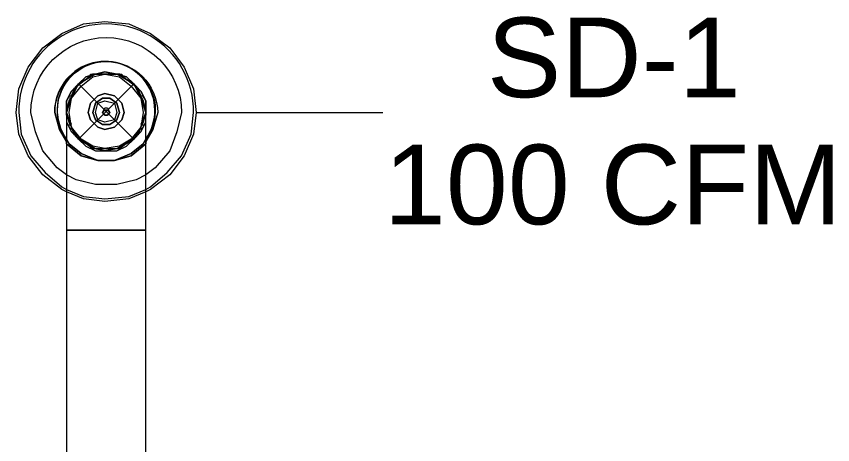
# Model space of a CAD drawing. Header units: metres. Extents: x 39 to 278, y -7 to 151.
# Drawn here: x 100.798 to 102.36, y 20.484 to 21.303 of the extents above; entities that cross this region are included whole.
import ezdxf

# ---------------------------------------------------------------- set-up
doc = ezdxf.new("R2010")
doc.units = ezdxf.units.M
doc.layers.add('HVAC - Ductos', color=5, linetype='Continuous', lineweight=50)
doc.layers.add('PDF_Geometry', color=7, linetype='Continuous', true_color=0xaaaaaa)
doc.layers.add('PDF_Text', color=7, linetype='Continuous')
doc.styles.add('PDF Helvetica', font='')
doc.styles.get('PDF Helvetica').set_extended_font_data('Helvetica')

msp = doc.modelspace()

# ---------------------------------------------------------------- linework, layer by layer
at = {"layer": 'HVAC - Ductos', "lineweight": 0}
for points in [[(100.8943, 20.9677), (100.8852, 20.9723), (100.8485, 20.9998), (100.821, 21.0365), (100.8026, 21.0778), (100.798, 21.119), (100.8026, 21.1648), (100.821, 21.2061), (100.8485, 21.2427), (100.8852, 21.2702), (100.9264, 21.2886), (100.9676, 21.2932), (101.0135, 21.2886), (101.0547, 21.2702), (101.0914, 21.2427), (101.1189, 21.2061), (101.1372, 21.1648), (101.1418, 21.119), (101.1372, 21.0778), (101.1189, 21.0365), (101.0914, 20.9998), (101.0547, 20.9723), (101.0455, 20.9677)], [(100.9402, 21.1878), (100.9402, 21.1924), (100.9447, 21.1924)], [(100.9447, 21.1878), (100.9676, 21.1924), (100.9952, 21.1878)], [(100.9952, 21.1924), (100.9998, 21.1924), (100.9998, 21.1878)], [(100.9035, 21.1511), (100.9172, 21.174), (100.9402, 21.1878)], [(100.9998, 21.1878), (101.0226, 21.174), (101.0364, 21.1511)], [(100.9035, 21.0961), (100.8943, 21.119), (100.9035, 21.1465)], [(100.8989, 21.1465), (100.8989, 21.1511), (100.9035, 21.1511)], [(101.0364, 21.1511), (101.041, 21.1511), (101.041, 21.1465)], [(101.0364, 21.1465), (101.0455, 21.119), (101.0364, 21.0961)], [(100.8943, 21.119), (100.8943, 21.1144), (100.8943, 21.0961), (100.8943, 21.064), (100.8943, 21.0274), (100.8943, 20.9769), (100.8943, 20.9265), (100.8943, 20.8944), (100.9035, 20.8944), (100.9172, 20.8944), (100.931, 20.8944), (100.9493, 20.8944), (100.9676, 20.8944), (100.9906, 20.8944), (101.0089, 20.8944), (101.0226, 20.8944), (101.0364, 20.8944), (101.0455, 20.8944), (101.0455, 20.9448), (101.0455, 20.9952), (101.0455, 21.0411), (101.0455, 21.0778), (101.0455, 21.1052), (101.0455, 21.119)], [(100.8943, 21.1144), (100.8943, 21.1007), (100.9035, 21.0824), (100.9172, 21.0686), (100.931, 21.0548), (100.9493, 21.0457), (100.9676, 21.0457), (100.9447, 21.0502), (100.9402, 21.0502)], [(100.9998, 21.0502), (100.9952, 21.0502), (100.9676, 21.0457), (100.9906, 21.0457), (101.0089, 21.0548), (101.0226, 21.0686), (101.0364, 21.0824), (101.0455, 21.1007), (101.0455, 21.1144)], [(101.1418, 21.119), (101.4993, 21.119)], [(100.9035, 21.0869), (100.8989, 21.0915), (100.8989, 21.0961)], [(100.9402, 21.0548), (100.9172, 21.0686), (100.9035, 21.0915)], [(101.0364, 21.0915), (101.0226, 21.0686), (100.9998, 21.0548)], [(101.041, 21.0961), (101.041, 21.0915), (101.0364, 21.0869)], [(100.9402, 21.0502), (100.9402, 21.0502)], [(100.9998, 21.0502), (100.9998, 21.0502)], [(101.0455, 20.9998), (101.0272, 20.9907), (100.9906, 20.9815), (100.9493, 20.9815), (100.9126, 20.9907), (100.8943, 20.9998)], [(100.8943, 20.9723), (100.9264, 20.9586), (100.9676, 20.954), (101.0135, 20.9586), (101.0455, 20.9723)], [(101.0455, 20.9677), (101.0135, 20.954), (100.9676, 20.9494), (100.9264, 20.954), (100.8943, 20.9677)]]:
    msp.add_lwpolyline(points, dxfattribs=at)
for points in [[(101.0455, 20.9723), (101.0547, 20.9769), (101.0868, 21.0044), (101.1143, 21.0365), (101.1326, 21.0778), (101.1372, 21.119, 1.013803), (100.8026, 21.119), (100.8072, 21.0778), (100.8256, 21.0365), (100.853, 21.0044), (100.8852, 20.9769), (100.8943, 20.9723)], [(100.8943, 20.9998), (100.876, 21.0136), (100.8485, 21.0457), (100.8348, 21.0824), (100.8256, 21.119, -0.994398), (101.1143, 21.119), (101.1052, 21.0824), (101.0914, 21.0457), (101.0639, 21.0136), (101.0455, 20.9998)]]:
    msp.add_lwpolyline(points, format="xyb", dxfattribs=at)
for points in [[(101.0685, 21.119), (101.0593, 21.0869), (101.0455, 21.064, 1.39016), (100.8714, 21.119, -0.990103)], [(100.876, 21.119), (100.8806, 21.0869), (100.8943, 21.0686, -1.403702), (101.0639, 21.119), (101.0593, 21.0869), (101.0455, 21.0686, 1.404275)]]:
    msp.add_lwpolyline(points, format="xyb", close=True, dxfattribs=at)
for points in [[(100.8943, 21.119), (100.8943, 21.1419), (100.9035, 21.1602), (100.9172, 21.174), (100.931, 21.1878), (100.9493, 21.1924), (100.9676, 21.197), (100.9906, 21.1924), (101.0089, 21.1878), (101.0226, 21.174), (101.0364, 21.1602), (101.0455, 21.1419), (101.0455, 21.119), (101.0455, 21.1144), (101.0455, 21.119), (101.0455, 21.1419), (101.0364, 21.1602), (101.0226, 21.174), (101.0089, 21.1878), (100.9906, 21.1924), (100.9676, 21.197), (100.9493, 21.1924), (100.931, 21.1878), (100.9172, 21.174), (100.9035, 21.1602), (100.8943, 21.1419), (100.8943, 21.119), (100.8943, 21.1144)], [(101.041, 21.1007), (101.0318, 21.0824), (101.0226, 21.0686), (101.0089, 21.0594), (100.9906, 21.0502), (100.9676, 21.0457), (100.9493, 21.0502), (100.931, 21.0594), (100.9172, 21.0686), (100.908, 21.0824), (100.8989, 21.1007), (100.8943, 21.119), (100.8989, 21.1419), (100.908, 21.1557), (100.9172, 21.174), (100.931, 21.1832), (100.9493, 21.1924), (100.9676, 21.1924), (100.9906, 21.1924), (101.0089, 21.1832), (101.0226, 21.174), (101.0318, 21.1557), (101.041, 21.1419), (101.0455, 21.119)], [(101.0364, 21.0915), (101.018, 21.0686), (100.9952, 21.0548), (100.9676, 21.0502), (100.9447, 21.0548), (100.9218, 21.0686), (100.9035, 21.0915), (100.8989, 21.119), (100.9035, 21.1465), (100.9218, 21.1694), (100.9447, 21.1878), (100.9676, 21.1924), (100.9952, 21.1878), (101.018, 21.1694), (101.0364, 21.1465), (101.041, 21.119)], [(100.9402, 21.1373), (100.9356, 21.119), (100.9402, 21.1373), (100.9539, 21.1511), (100.9676, 21.1557), (100.986, 21.1511), (100.9998, 21.1373), (101.0043, 21.119), (100.9998, 21.1373), (100.986, 21.1511), (100.9676, 21.1557), (100.9539, 21.1511)], [(100.9493, 21.1373), (100.9447, 21.119), (100.9493, 21.1373), (100.963, 21.1465), (100.9768, 21.1465), (100.9906, 21.1373), (100.9952, 21.119), (100.9906, 21.1373), (100.9768, 21.1465), (100.963, 21.1465)], [(100.986, 21.1052), (100.9676, 21.1007), (100.9539, 21.1052), (100.9493, 21.119), (100.9539, 21.1373), (100.9676, 21.1419), (100.986, 21.1373), (100.9906, 21.119)], [(100.8714, 21.119), (100.8806, 21.0869), (100.8943, 21.064), (100.8806, 21.0869)], [(100.9998, 21.1052), (101.0043, 21.119), (100.9998, 21.1052), (100.986, 21.0915), (100.9676, 21.0869), (100.9539, 21.0915), (100.9402, 21.1052), (100.9356, 21.119), (100.9402, 21.1052), (100.9539, 21.0915), (100.9676, 21.0869), (100.986, 21.0915)], [(100.9906, 21.1052), (100.9952, 21.119), (100.9906, 21.1052), (100.9768, 21.0961), (100.963, 21.0961), (100.9493, 21.1052), (100.9447, 21.119), (100.9493, 21.1052), (100.963, 21.0961), (100.9768, 21.0961)], [(100.9676, 21.1236), (100.963, 21.119), (100.9676, 21.1282), (100.9722, 21.1282), (100.9768, 21.119), (100.9722, 21.1236)], [(100.9722, 21.1144), (100.9768, 21.119), (100.9722, 21.1144), (100.9676, 21.1144), (100.963, 21.119), (100.9676, 21.1144)], [(100.8989, 21.0594), (100.9218, 21.0411), (100.9539, 21.0274), (100.986, 21.0274), (101.018, 21.0411), (101.041, 21.0594), (101.0455, 21.0686), (101.041, 21.0594), (101.018, 21.0411), (100.986, 21.0274), (100.9539, 21.0274), (100.9218, 21.0411), (100.8989, 21.0594), (100.8943, 21.0686)], [(101.0455, 21.0594), (101.018, 21.0365), (100.986, 21.0274), (100.9539, 21.0274), (100.9218, 21.0365), (100.8943, 21.0594), (100.8943, 21.064), (100.8943, 21.0594), (100.9218, 21.0365), (100.9539, 21.0274), (100.986, 21.0274), (101.018, 21.0365), (101.0455, 21.0594), (101.0455, 21.064)], [(100.8943, 19.6936), (100.9035, 19.6936), (100.9172, 19.6936), (100.931, 19.6936), (100.9493, 19.6936), (100.9676, 19.6936), (100.9906, 19.6936), (101.0089, 19.6936), (101.0226, 19.6936), (101.0364, 19.6936), (101.0455, 19.6936), (101.0455, 20.8944), (101.0364, 20.8944), (101.0226, 20.8944), (101.0089, 20.8944), (100.9906, 20.8944), (100.9676, 20.8944), (100.9493, 20.8944), (100.931, 20.8944), (100.9172, 20.8944), (100.9035, 20.8944), (100.8943, 20.8944)]]:
    msp.add_lwpolyline(points, close=True, dxfattribs=at)
at = {"layer": 'PDF_Geometry', "color": 8, "lineweight": 0, "true_color": 0x808080}
msp.add_lwpolyline([(101.0318, 21.1648), (100.9952, 21.1924), (100.9447, 21.1924), (100.908, 21.1648), (100.8943, 21.119), (100.908, 21.0778), (100.9447, 21.0502), (100.9952, 21.0502), (101.0318, 21.0778), (101.0455, 21.119)], close=True, dxfattribs=at)
for points in [[(100.9172, 21.174), (101.0226, 21.0686)], [(101.0226, 21.174), (100.9172, 21.0686)]]:
    msp.add_lwpolyline(points, dxfattribs=at)

# ---------------------------------------------------------------- texts
at = {"layer": 'PDF_Text', "lineweight": 0, "char_height": 0.15247, "attachment_point": 4, "style": 'PDF Helvetica'}
for s, insert in [('SD-1', (101.6984, 21.2236)), ('100 CFM', (101.5014, 20.9806))]:
    msp.add_mtext(s, dxfattribs=dict(at, insert=insert))

doc.saveas('drawing.dxf')
